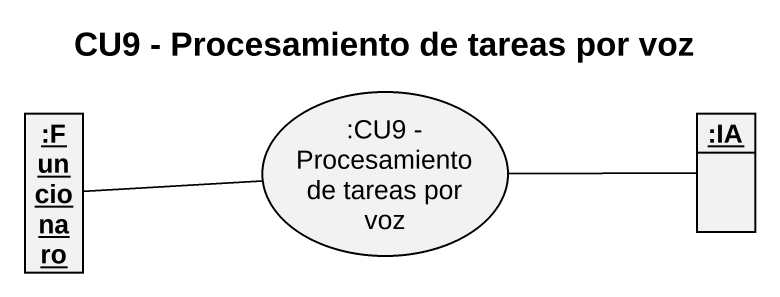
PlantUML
@startuml
title CU9 - Procesamiento de tareas por voz
allowmixing
hide circle
hide empty members
object ":Funcionaro" as Funcionaro
usecase ":CU9 - Procesamiento de tareas por voz" as CU9_Procesamiento_de_tareas
object ":IA" as IA
CU9_Procesamiento_de_tareas -left- Funcionaro
CU9_Procesamiento_de_tareas -right- IA
@enduml
